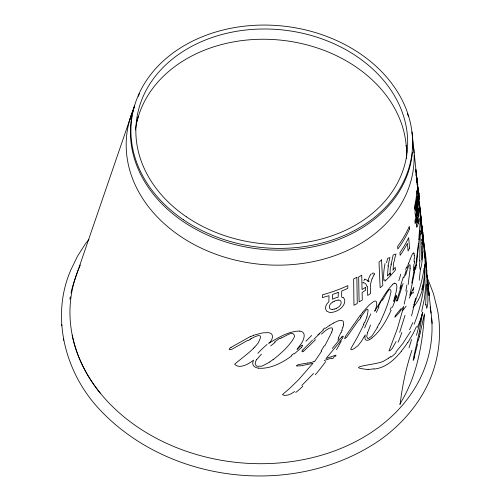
<?xml version="1.0" encoding="UTF-8"?>
<svg xmlns="http://www.w3.org/2000/svg" width="501" height="501" viewBox="0 0 501 501"><rect width="100%" height="100%" fill="white"/><g stroke="black" fill="none" stroke-linecap="round" stroke-linejoin="round"><path stroke-width="0.75" d="M421.585 245.553L421.617 260.038L422.362 251.183L422.312 236.284L421.366 221.285L419.587 205.604M418.654 213.977L418.542 212.205M414.214 258.403L414.083 261.898M419.569 263.369C419.851 280.51 423.32 255.009 422.625 252.141M419.65 260.983L420.283 233.842M415.479 268.542L415.573 269.269L416.024 267.515M410.2 268.129L408.171 284.537M424.453 313.939C422.431 345.183 416.707 377.41 399.698 404.276M417.17 221.198L417.346 222.983M413.932 264.246L413.363 270.584M418.93 237.399L420.358 218.956L421.416 233.842M418.297 244.363L415.849 265.474M426.601 270.765L426.432 268.968M332.439 329.846L332.464 328.662L331.9 327.779L329.439 328.18L326.195 330.046L321.373 334.161M418.535 221.185L419.018 211.904M416.694 262.806L420.057 230.504L420.214 231.907M400.161 404.32C402.222 385.945 406.073 367.797 411.954 350.255M415.736 266.25L415.636 267.027A12.037 2.38 -79.9 0 0 415.579 267.647A6.131 1.259 -79.8 0 0 415.536 268.461M416.55 263.883L416.331 265.486M424.065 268.217C422.33 280.81 418.611 293.066 413.807 304.815M417.771 212.148L418.623 208.084A5.298 0.438 -89.5 0 1 418.767 208.447M417.865 215.687L418.504 212.192M417.496 214.052L416.412 223.233A5.317 0.833 -84.3 0 0 416.369 224.868M413.168 359.749L413.162 360.338L413.381 359.968A4.158 1.353 -73 0 0 413.626 359.292L417.659 343.699M387.924 266.175L389.953 257.508L387.63 258.397L386.54 262.731M391.369 263.238L393.172 255.009L395.201 254.195M414.571 271.623L415.078 266.57L414.628 267.947M396.742 300.638L396.886 301.258L397.662 299.986M414.421 272.544L409.818 295.458L413.45 288.244A4.979 1.202 -75.3 0 1 413.619 287.918L413.751 287.706A1.44 0.369 -76.4 0 1 413.845 287.58L412.968 290.674M414.484 268.718L411.747 283.159M407.156 290.737L404.163 304.176M418.241 223.108L417.477 226.27L416.794 227.141A5.217 0.827 -84.8 0 1 416.619 226.815M419.506 331.242L413.745 356.956M424.165 315.054L420.151 333.052M396.423 296.404C396.711 292.584 394.036 300.825 393.824 301.427C393.598 299.059 400.337 282.746 394.393 283.19M418.492 340.141L419.324 336.597M422.656 312.436L416.488 335.275M421.71 311.459L424.466 298.264L426.019 283.121A182.433 168.142 10.5 0 0 426.188 276.339M405.027 315.298L399.685 332.32M368.742 281.7L368.987 280.898M342.884 327.103L341.801 330.347M403.875 277.761L406.217 270.371M397.099 299.235L401.558 285.294M403.08 283.428L398.495 297.719A28.106 12.819 -65.9 0 1 397.763 299.742M405.534 275.387C405.841 274.648 409.718 260.301 410.25 265.975M366.889 316.964L364.878 322.206M367.509 332.808L370.546 325.093M406.987 268.016L408.678 263.069M395.746 298.715L392.421 307.395M426.958 284.468L426.013 293.029L425.819 301.777M73.39 283.904L134.512 105.849M129.402 121.01L134.086 107.358M138.401 96.324L138.57 95.816M138.746 95.309L139.435 93.292M331.912 331.925L324.773 345.984M371.93 278.963L370.558 284.111A23.704 12.062 -53.2 0 0 370.383 286.296L370.577 293.486L367.69 295.458L367.483 288.701A22.839 11.943 -51.4 0 0 367.133 286.466M410.156 259.13L412.436 253.875L413.601 252.761A6.325 1.44 -79.1 0 1 414.02 253.681M414.139 324.172C424.328 298.853 427.121 270.778 423.727 243.78M396.116 341.507L392.296 348.352L390.398 350.337L389.001 350.976L397.331 328.719L403.793 306.349L398.614 313.325L395.032 317.127A0.921 0.369 -64.5 0 1 394.826 316.876L395.922 314.866L401.038 308.635M416.513 326.508L412.968 333.879L407.864 342.477M340.937 332.457L338.288 337.981M391.168 310.257C386.377 320.415 380.829 330.804 371.949 337.993M363.933 324.304L357.633 336.753L351.12 348.208L350.794 349.598L351.621 349.729L353.787 348.815L357.939 345.746L361.284 341.507L365.235 334.9L364.922 337.755A9.331 5.004 -49.8 0 0 365.16 338.933C365.805 341.056 368.46 340.373 369.813 339.409M376.326 312.455L379.044 306.856M412.235 292.277L409.148 298.139M379.332 323.846C383.966 314.121 388.237 304.082 390.617 293.542C391.826 290.066 389.978 287.248 387.624 291.62A14.848 5.423 -60.2 0 0 386.935 292.647L383.058 299.197M371.88 274.222C371.83 271.918 376.332 273.383 373.903 274.911M377.341 327.629L372.562 335.075A13.546 7.647 -53.6 0 1 371.711 336.09L368.567 338.457A2.975 1.578 -52 0 1 367.703 338.463L366.788 336.703L367.164 333.954A24.624 12.7 -51.6 0 1 367.471 332.821M410.657 331.361L402.823 343.486L395.947 351.946M364.828 278.963L364.434 279.658M363.914 280.585L364.171 280.122M321.717 351.095L314.81 361.271L313.945 361.509M356.148 321.085L360.169 315.342M355.873 321.485L345.897 335.745A19.276 10.784 -42.3 0 0 345.408 336.54L344.625 338.814L346.717 337.142L358.747 319.97M256.575 359.731L261.447 354.194M361.421 316.212C363.469 313.695 369.751 303.118 367.571 313.889A21.111 11.179 -50.8 0 1 366.826 316.983M88.953 239.403L85.577 243.567L77.492 256.218L70.81 270.02C49.975 317.809 65.769 375.099 101.471 411.415L102.223 412.235C172.864 484.605 296.861 497.474 380.234 439.828L381.18 439.177C402.009 424.028 419.487 403.956 429.708 380.171L430.19 378.881C439.271 357.207 441.776 333.033 437.505 309.931L433.453 293.611L427.779 278.963M362.517 312.305L369.118 305.134A18.994 7.916 -49.6 0 1 371.761 302.98C378.963 296.617 376.765 307.37 374.673 311.215C380.04 302.498 385.056 292.515 392.339 284.787M341.281 337.511L332.244 348.496M401.339 351.276C394.425 359.85 385.444 368.06 373.94 369.062M392.803 270.183L395.233 267.34L395.414 270.108L390.717 275.462L390.63 273.947M302.829 349.917L312.53 340.116M313.601 373.458L301.802 385.476M341.776 336.935L342.834 336.083L343.298 336.315L342.452 338.294L338.645 343.317L326.001 358.572L334.881 355.447A4.979 2.993 -35.1 0 1 335.307 355.322L335.639 355.265A1.44 0.883 -36.1 0 1 335.877 355.259L335.996 355.86L333.365 357.301M254.809 347.055L258.002 343.235A21.111 15.105 1.7 0 0 259.261 340.63C263.814 332.006 254.821 336.685 251.471 338.469M412.987 307.332C419.061 301.182 421.836 292.559 423.646 284.311L421.917 289.472C423.971 281.499 424.961 273.22 424.453 264.991M387.286 276.038L389.966 273.295L390.129 276.089L384.975 281.224L384.887 279.596M315.517 339.728L305.334 349.673A28.106 20.516 -18.4 0 1 303.819 351.032M317.897 334.843L323.558 329.871M253.368 348.483C247.519 354.176 240.781 358.973 234.631 364.214C239.296 369.45 248.934 363.958 253.487 360.163L252.717 362.824A9.331 6.67 3.2 0 0 252.836 364.196C253.4 366.763 256.161 367.909 258.535 368.129M270.703 345.859L275.13 342.34M303.619 351.188C303.243 351.821 301.477 352.14 302.028 351.007A5.53 3.707 -21.6 0 1 302.491 350.368A11.191 7.452 -22 0 1 302.836 349.923M294.225 353.969L300.738 348.182A21.468 15.237 -17.6 0 0 301.408 347.5A16.101 11.298 -18.3 0 0 301.665 347.218M325.468 328.337L329.739 325.237M273.095 359.724C280.729 353.556 288.451 346.949 293.586 338.469C296.172 335.326 292.816 331.731 289.415 333.973A14.848 9.475 -14.7 0 0 288.257 334.424L281.756 337.831M291.901 355.766C282.996 362.236 272.694 367.991 261.428 368.304A18.161 14.247 -1.7 0 1 258.535 368.116M294.72 391.513L291.231 393.748L287.875 395.089L284.267 395.452L282.483 394.6L289.841 388.262L298.59 379.739L312.931 363.319L301.395 365.717L296.767 366.043A0.921 0.633 -18.5 0 1 296.486 365.611L298.508 364.559L307.821 362.981M269.895 361.985L262.624 365.824A13.546 10.208 0.5 0 1 261.39 366.2L257.101 366.231A2.975 2.148 0.5 0 1 256.03 365.598L255.147 363.137L255.992 360.632A24.624 17.466 0.3 0 1 256.562 359.724M388.72 358.102L386.54 359.449A63.571 39.059 -78.3 0 1 384.261 360.632C380.597 364.697 340.874 366.738 368.072 369.5M231.074 347.362L250.093 336.678M332.808 301.965L334.33 301.182M247.782 340.342L231.781 349.335L229.502 349.742L229.195 349.003L230.391 347.807A19.276 13.364 11.9 0 1 231.086 347.375M333.578 322.988C336.29 321.918 339.647 319.3 342.659 320.828A6.325 3.801 -39.7 0 1 343.511 322.224L343.592 322.663A8.429 5.054 -40 0 1 343.605 323.289L343.523 324.091A31.519 18.975 -39.7 0 1 343.473 324.498M336.277 308.384L338.037 307.401A5.993 3.833 -37.5 0 0 339.459 306.236L339.878 305.735A4.872 3.019 -37.8 0 0 340.899 304.013L341.137 302.792A7.402 4.471 -39.3 0 0 341.118 302.084L340.812 301.114A4.853 2.95 -37.9 0 0 339.935 300.343L339.496 300.205A5.974 3.601 -36.5 0 0 338.137 300.074M253.318 335.307L262.43 332.933A18.994 11.867 -1.5 0 1 266.087 332.752C274.26 331.518 273.997 339.096 268.705 343.323C277.272 338.294 286.954 332.069 297.538 331.148A10.822 6.958 -16.3 0 1 298.928 331.098A9.901 6.356 -16.3 0 1 299.767 331.174M331.493 358.046L324.197 360.52M334.724 308.985L332.432 309.436M338.125 300.105L335.877 300.594A11.379 6.381 -33.6 0 0 334.336 301.214M362.724 282.664L363.632 282.821M343.147 297.638L341.669 297.093L341.695 291.056L347.838 288.369L347.826 285.614A151.058 119 6.5 0 1 322.462 294.832L322.387 297.619L328.994 295.671L328.875 301.74L327.31 303.412A8.486 5.373 -32.3 0 0 326.201 305.159L325.637 306.981A11.379 7.308 -31.5 0 0 325.562 308.766L326.633 311.177L329.608 312.436A10.834 7.183 -37.2 0 0 331.43 312.474C336.071 311.898 340.586 309.461 343.273 305.579A8.054 4.878 -39.7 0 0 343.943 304.357A8.561 5.142 -40.1 0 0 344.494 302.829L344.632 302.235A12.469 7.446 -40.5 0 0 344.726 301.295L344.732 300.982A10.916 6.526 -40.4 0 0 344.544 299.529L344.143 298.621A8.266 4.947 -38.7 0 0 343.141 297.644M416.569 180.166L416.713 180.629M367.12 286.478L365.993 284.249A15.074 7.978 -48.7 0 0 363.676 282.752M416.619 226.834L416.387 224.811M426.589 270.753L426.414 269.375M416.043 175.112L416.287 176.327M424.109 250.895L424.378 252.322M416.062 174.498L416.369 176.101M417.364 184.888L417.158 184.042L417.302 185.602M417.014 181.995L417.471 184.7M425.581 263.895L425.944 265.862M414.033 253.625L414.095 254.001A8.429 1.904 -79.3 0 1 414.158 254.558L414.195 255.341A31.519 7.221 -79.1 0 1 414.221 255.717M416.068 173.402L417.12 180.642M416.513 177.548L416.926 179.991M416.437 176.496L417.79 188.151L417.183 181.243M417.577 188.326L418.373 193.28M424.56 253.349L424.729 254.402M418.761 208.529L418.949 210.326M417.571 187.349L417.728 188.363M419.055 201.897L419.487 204.865M421.554 225.068L423.138 238.532L419.65 206.694M428.937 294.5L429.15 295.665L428.793 291.288M420.045 212.418L420.264 213.933M419.663 206.713L420.452 212.906M420.589 216.213L420.903 218.499M61.623 324.454L61.811 325.838M63.495 338.97L63.677 340.336M421.109 220.027L421.704 224.736M418.529 194.031L419.018 199.436L417.652 186.021M425.192 257.583L426.395 269.2M417.22 181.706L417.314 182.508M420.527 213.269L421.992 228.381L422.662 242.653M428.687 292.521L428.756 293.098M428.687 290.323L427.735 281.919M422.049 227.648L422.143 228.562L421.717 225.538A45.103 6.764 81.2 0 0 421.059 221.436M416.801 177.636L415.642 169.826L415.78 171.123M418.592 194.745L418.654 195.302L418.592 194.613M412.317 135.339L431.079 313.194M427.441 279.113L427.121 275.494L427.265 277.36M418.573 194.551L418.391 192.741M416.863 178.237L418.341 195.572A153.099 120.616 6.5 0 0 416.738 179.815M427.297 277.128L428.023 285.601M425.925 304.376L426.714 308.347L427.585 305.478L427.986 299.441L427.102 284.405A7.647 0.507 -89.8 0 0 426.958 284.593M421.541 239.09L421.56 240.849M421.573 242.027L421.585 244.375M135.439 129.984A136.241 107.333 6.5 0 1 281.443 40.212A136.241 107.333 6.5 0 1 406.317 158.679M136.754 121.417A137.174 108.066 6.5 0 1 138.458 116.245M406.136 145.365A137.174 108.066 6.5 0 1 406.812 152.335M430.102 306.975A181.481 142.973 6.5 0 1 233.397 462.066A181.481 142.973 6.5 0 1 80.335 265.035M412.417 152.323A141.52 111.491 6.5 0 1 255.917 248.628A141.52 111.491 6.5 0 1 132.013 115.549M132.828 111.773A141.52 111.491 6.5 0 1 134.017 107.295M407.501 113.733A141.52 111.491 6.5 0 1 408.49 116.702M411.916 131.844A141.52 111.491 6.5 0 1 412.68 148.546M72.207 335.144A183.028 144.188 6.5 0 0 73.785 342.008A180.016 141.814 6.5 0 0 79.496 358.816L82.496 365.442A180.016 141.814 6.5 0 0 93.743 384.511A183.028 144.188 6.5 0 0 100.638 393.611M69.871 299.166A182.427 143.718 6.5 0 1 70.265 296.842M71.017 292.991A182.427 143.718 6.5 0 1 73.14 284.631M431.612 318.104A182.427 143.718 6.5 0 1 432.15 323.508M414.12 155.241A144.332 113.702 6.5 0 1 250.763 263.125A144.332 113.702 6.5 0 1 132.057 112.863M413.55 146.843A144.332 113.702 6.5 0 1 414.039 152.955M427.597 280.967A39.654 0.701 82.6 0 1 427.315 278.224M428.9 293.912A22.789 0.607 85.8 0 1 428.712 292.377M428.687 292.615A19.645 0.626 86.4 0 1 428.374 289.616M428.487 292.052A19.407 0.576 86.2 0 1 428.092 287.975M425.518 264.584A31.826 2.117 74.9 0 1 425.894 266.682M426.996 270.396A29.271 1.835 75.3 0 1 427.009 271.06M424.673 254.671A31.143 5.035 86.9 0 1 425.124 257.821M425.812 304.946A19.295 2.662 -85.9 0 1 425.675 302.322M425.005 264.227A88.821 23.603 -65.2 0 1 424.654 267.446M411.565 339.54A95.754 4.352 -72.9 0 1 409.023 347.863M422.456 312.411A292.772 292.183 -42.4 0 1 419.287 331.199M413.745 359.292A16.696 3.989 -74 0 1 414.314 356.768M418.097 340.098A82.064 0.701 -76.8 0 1 417.558 342.377M420.114 333.14A66.971 1.459 -76.8 0 1 419.293 336.634M418.767 238.501A135.138 98.396 -72.8 0 1 418.961 239.722M422.888 239.923A151.427 119.626 -65 0 1 423.464 243.881M412.761 322.669A74.517 44.814 -87.8 0 1 409.505 329.739M396.166 352.572A51.866 31.926 -77.9 0 1 390.912 357.194M390.786 356.543A54.346 32.841 -76.8 0 1 388.707 358.033M373.94 368.805A115.65 72.564 -84.8 0 1 368.072 369.381M407.751 342.396A149.367 123.046 47.9 0 1 401.282 351.22M422.825 312.129A123.083 93.674 67.3 0 1 417.396 327.222M424.904 249.924A181.612 167.008 14.5 0 1 426.67 276.364M417.646 183.817A27.098 4.897 -89.9 0 1 417.853 185.163M418.128 192.76A27.336 3.695 76.1 0 1 418.316 194.069M419.387 192.973A14.429 1.728 76.8 0 1 419.287 197.112M417.308 189.773A14.429 0.87 84.1 0 1 417.765 193.424M415.705 169.156A150.444 118.524 6.5 0 1 416.938 180.078M419.268 204.471A26.271 1.171 -79.7 0 1 419.212 205.523M418.936 210.426A5.235 0.438 -90 0 1 419.005 211.961M418.611 221.379A25.92 6.751 86.1 0 1 418.31 223.314M419.512 218.505A16.22 4.346 85.7 0 1 418.842 221.793M417.527 217.19A16.214 2.762 -88.8 0 1 417.22 219.582M418.767 213.996A5.261 0.789 -89.4 0 1 418.623 216.57M417.258 220.878A16.571 0.589 -80.1 0 1 417.477 219.726M417.277 221.242A5.342 0.463 -84.8 0 1 417.471 219.476M417.684 221.692A5.261 0.764 -86.4 0 1 417.346 222.845M383.879 280.598A59.882 26.71 -60.2 0 1 385.05 263.557M387.693 275.638A54.227 22.683 -62.7 0 1 388.419 265.824M390.191 274.423A44.764 18.518 -63.4 0 1 390.461 266.595M391.018 266.156A60.408 23.722 -64.9 0 1 391.25 264.371M391.012 264.559A55.404 21.793 -64.8 0 1 391.187 263.382M394.068 261.923A27.305 9.143 -67.6 0 1 395.984 253.944M393.21 269.732A40.882 15.7 -65.8 0 1 393.736 262.261M364.546 279.383A23.059 11.861 -45.3 0 1 368.868 281.581M367.74 281.311A26.697 13.402 -53.1 0 1 370.734 274.135M372.099 278.925A15.825 7.183 -55.5 0 1 374.059 274.949M336.29 308.466A11.423 7.784 -38.9 0 1 334.724 309.061M332.827 301.997A6.05 3.632 -34.5 0 0 331.155 303.249L330.679 303.7A4.891 3.044 -34.2 0 0 329.746 305.128L329.332 306.819L329.658 308.284A4.847 3.075 -34 0 0 330.572 309.104L331.011 309.28A5.912 3.776 -35.5 0 0 332.445 309.399M257.858 353.249A122.914 73.234 -14.3 0 1 267.077 344.45M274.51 342.051A62.237 36.504 -15.8 0 1 279.871 338.275M280.291 338.551A61.723 34.206 -17.3 0 1 281.6 337.724M272.982 359.624A81.769 66.821 8.4 0 1 269.782 361.872M293.736 353.543A82.333 67.986 -3.7 0 1 291.419 355.315M301.646 347.212A9.106 6.288 -19.4 0 0 302.203 346.473L302.51 345.239A0.708 0.476 -20.4 0 0 301.928 345.195C298.915 346.692 293.454 354.063 300.387 344.813C302.873 341.763 307.251 332.977 301.001 331.368A10.978 7.202 -17.2 0 0 299.78 331.142M250.224 336.791A42.929 26.421 -1.9 0 1 253.443 335.438M248.183 340.567A94.539 48.647 -8.3 0 1 250.431 339.415M249.993 339.158A92.178 43.048 -10.6 0 1 251.433 338.444M254.671 346.968A89.416 67.986 13.7 0 1 253.23 348.389M341.262 340.974A153.625 119.971 -20.5 0 1 336.459 349.761M338.939 338.087A132.627 97.463 -26.4 0 1 337.849 340.179M342.139 330.322A52.38 33.461 -36.1 0 1 341.287 332.451M343.573 324.466A29.979 18.218 -39.1 0 1 343.003 327.078M329.783 325.312A24.962 12.694 -33.3 0 1 333.597 323.076M322.957 329.489A75.977 34.037 -34.1 0 1 324.905 327.93M305.923 341.225A166.983 41.395 -39.4 0 1 311.672 335.463M313.776 339.365A88.502 39.015 -34.9 0 1 319.801 333.572M332.313 329.877A15.844 9.857 -35.5 0 1 331.768 331.944M324.197 345.79A234.65 188.182 -9.8 0 1 321.128 350.882M313.995 361.709A115.455 112.631 68.5 0 1 307.846 363.087M302.886 386.171A66.251 53.914 -8.6 0 1 295.765 392.446M325.719 361.497A245.885 223.039 17.3 0 1 315.323 374.735M333.522 358.033A36.304 28.745 -43.4 0 1 331.606 358.779M341.381 337.549A9.807 5.498 -40.1 0 1 341.876 336.985M364.622 327.948A122.914 39.303 -58.7 0 1 370.784 313.958M378.13 306.988A62.237 18.819 -59.6 0 1 381.48 300.506M382.056 300.606A61.723 16.026 -60 0 1 382.852 299.147M379.063 323.778A81.769 54.684 -52.2 0 1 377.078 327.541M371.942 337.968A18.161 10.709 -56.7 0 1 369.813 339.384M391.356 307.138A82.333 51.797 -60.5 0 1 390.129 309.944M395.796 298.709A21.468 9.344 -64.6 0 0 396.103 297.738A16.101 6.801 -64.9 0 0 396.241 297.344M396.466 296.385A9.106 3.682 -65.3 0 1 396.21 297.35M394.412 283.134A10.978 4.102 -62.7 0 0 393.667 283.591A9.901 3.582 -61.5 0 0 393.153 284.036A10.822 3.933 -61.6 0 0 392.339 284.737M360.363 315.411A42.929 17.385 -49.6 0 1 362.693 312.411M359.311 319.97A94.539 24.962 -51.7 0 1 360.92 317.697M360.338 317.659A92.178 18.631 -52.4 0 1 361.378 316.212M364.496 322.199A89.416 56.751 -44.8 0 1 363.551 324.285M420.377 269.35A153.625 78.638 -69.2 0 1 419.193 280.266M414.44 269.914A132.627 57.458 -71.8 0 1 414.183 272.381M414.559 261.253A52.38 14.861 -76.8 0 1 414.421 263.645M414.358 255.422A29.979 7.12 -78.6 0 1 414.377 258.096M408.716 263.257A24.962 3.538 -72.3 0 1 410.156 259.399M405.678 269.619A75.977 5.467 -72.1 0 1 406.574 266.895M400.806 274.147A166.983 25.864 -74.2 0 1 398.821 280.71M397.111 299.229A11.191 4.089 -66.6 0 0 396.942 299.817A5.53 2.054 -66.4 0 0 396.779 300.613M399.854 288.382A88.502 5.436 -72.7 0 1 403.336 276.878M410.056 266.313A15.844 4.202 -76 0 1 409.981 268.436M406.881 284.937A234.65 135.42 -63 0 1 405.854 291.094M406.136 306.149A115.455 93.436 64 0 1 402.723 310.488M401.827 332.426A66.251 39.491 -62.9 0 1 398.132 342.133M415.529 298.176A245.885 195.547 -57 0 1 411.509 315.899M413.563 291.92A36.304 16.909 -85 0 1 412.755 293.542M414.621 268.668A9.807 1.76 -78.8 0 1 414.753 267.954M423.389 235.533A65.907 12.199 -84.6 0 1 422.625 244.1M418.598 243.267A49.392 1.09 -84.7 0 1 418.435 244.976M416.018 265.981A27.217 3.814 -80.7 0 1 416.118 265.242M416.005 265.618A18.969 4.929 -79.7 0 1 415.717 267.528M420.095 232.502A14.986 1.622 -88.2 0 1 420.151 234.349M419.788 262.781A28.2 3.682 -84.6 0 1 419.876 260.489M424.084 242.609A94.814 44.483 89 0 1 424.04 252.416M422.468 235.407A115.988 40.312 -84.6 0 1 422.537 238.319M423.013 232.157A129.521 39.623 -85.5 0 1 423.094 234.643M338.238 292.434L338.2 297.193A15.086 8.298 -33.2 0 0 332.501 299.266L332.57 294.488L338.238 292.434M417.502 196.498L416.012 210.652L417.646 197.914L417.897 200.344A152.492 120.134 6.5 0 1 415.586 216.244C413.732 209.481 417.402 202.949 416.901 196.179A150.92 118.894 6.5 0 1 414.715 209.349L414.471 206.857A150.394 118.48 6.5 0 0 416.888 190.605L417.502 196.498M409.561 248.07L408.071 251.051L407.426 243.342A153.35 120.81 6.5 0 1 400.149 255.316L399.948 252.567A152.799 120.378 6.5 0 0 408.666 237.699L409.561 248.07M381.562 259.913L379 262.142L380.146 287.724L382.795 285.426L381.562 259.913M365.505 287.417L362.054 289.559L361.741 275.193L358.653 277.003L359.104 301.903L362.286 300.043L362.117 292.434L365.58 290.279L365.505 287.417M356.844 277.285L353.65 278.988L353.95 305.278L357.257 303.518L356.844 277.285M418.441 200.838L418.185 198.415A152.799 120.378 6.5 0 1 414.903 220.954L415.141 223.459A153.325 120.791 6.5 0 0 418.441 200.838M409.567 228.863L409.342 226.32A151.083 119.025 6.5 0 1 397.637 246.398L397.819 249.016A151.609 119.438 6.5 0 0 409.567 228.863M186.485 216.864A136.241 107.333 6.5 0 0 406.067 159.042A136.241 107.333 6.5 0 0 222.77 34.281A136.241 107.333 6.5 0 0 186.485 216.864M183.391 219.751A141.188 111.228 6.5 0 0 410.939 159.832A141.188 111.228 6.5 0 0 220.997 30.542A141.188 111.228 6.5 0 0 183.391 219.751"/></g></svg>
